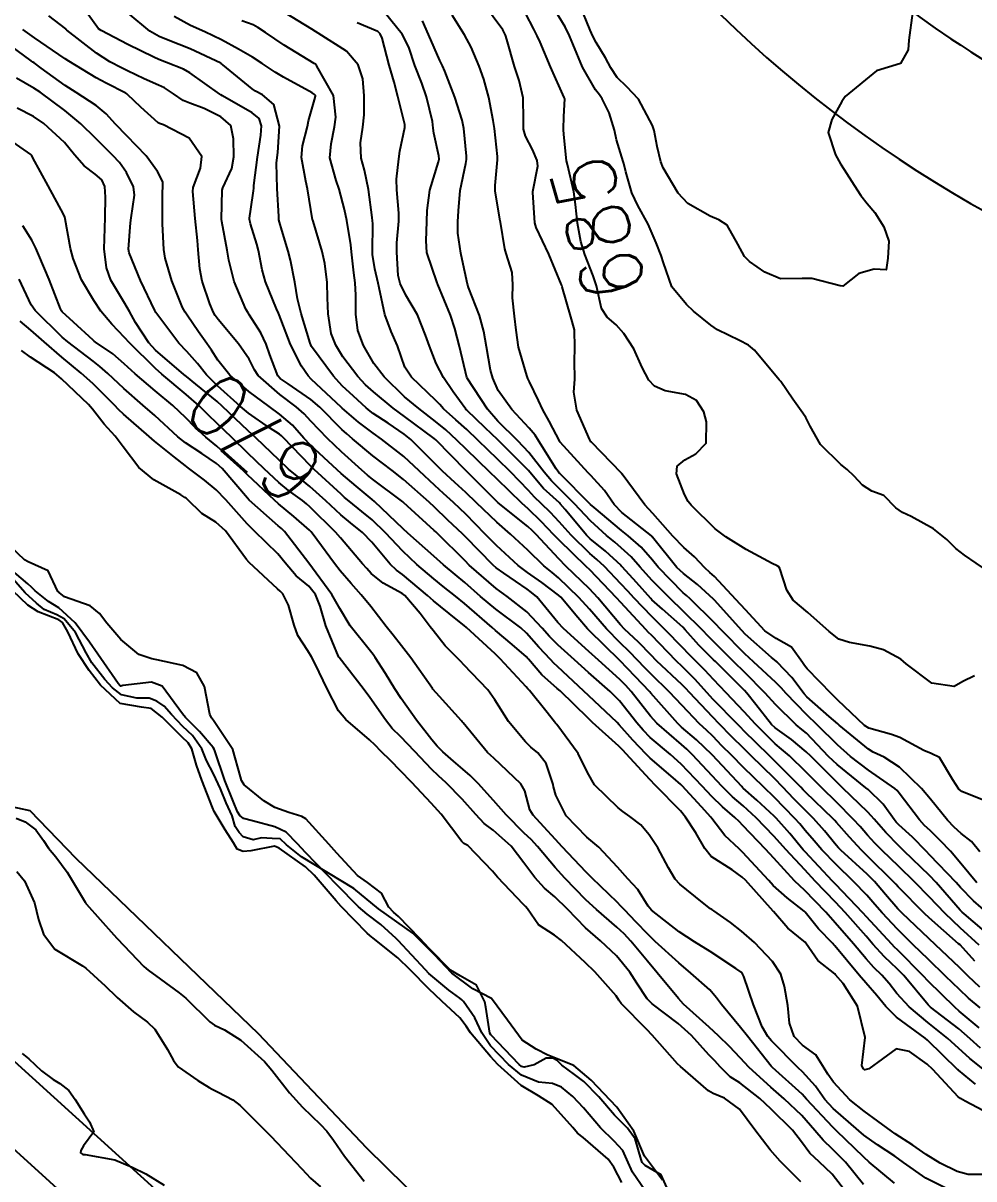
# Model space of a CAD drawing. Header units: metres. Extents: x 292545 to 299085, y 7450245 to 7463078.
# Drawn here: x 296076.2 to 296137.2, y 7458191.1 to 7458265.2 of the extents above; entities that cross this region are included whole.
import ezdxf
from ezdxf.enums import TextEntityAlignment as Align

# ---------------------------------------------------------------- set-up
doc = ezdxf.new("R2010")
doc.units = ezdxf.units.M
for name, color, linetype in [('Cotas', 45, 'Continuous'), ('Curvas de Nivel 1m', 11, 'Continuous'), ('Curvas de Nivel 5m', 15, 'Continuous'), ('Hidrografia', 140, 'Continuous'), ('Linha Férrea', 20, 'Continuous'), ('Vias Primárias', 230, 'Continuous')]:
    doc.layers.add(name, color=color, linetype=linetype)
doc.styles.add('Style-STANDARD', font='STANDARD.shx')

msp = doc.modelspace()

# ---------------------------------------------------------------- linework, layer by layer
at = {"layer": 'Curvas de Nivel 1m', "flags": 128}
for points, elevation in [([(296138.126, 7458208.073), (296137.148, 7458208.924), (296136.32, 7458209.792), (296136.041, 7458210.103), (296134.349, 7458211.87), (296134.115, 7458212.122), (296133.246, 7458213.015), (296132.37, 7458213.815), (296132.203, 7458213.975), (296132.074, 7458214.144), (296131.356, 7458215.129), (296130.392, 7458216.064), (296130.258, 7458216.171), (296128.415, 7458217.676), (296127.862, 7458218.196), (296126.438, 7458219.678), (296126.152, 7458219.926), (296125.786, 7458220.22), (296124.462, 7458221.529), (296123.794, 7458222.247), (296122.486, 7458223.575), (296121.779, 7458224.267), (296120.505, 7458225.538), (296120.139, 7458225.916), (296119.777, 7458226.291), (296118.531, 7458227.528), (296117.706, 7458228.318), (296116.554, 7458229.485), (296116.15, 7458229.927), (296115.792, 7458230.342), (296115.208, 7458230.99), (296114.575, 7458231.579), (296114.157, 7458231.934), (296113.629, 7458232.364), (296112.597, 7458233.301), (296111.577, 7458234.39), (296110.622, 7458235.358), (296110.094, 7458235.875), (296109.64, 7458236.415), (296108.652, 7458237.68), (296107.957, 7458238.437), (296106.675, 7458239.686), (296106, 7458240.457), (296104.703, 7458242.446), (296104.677, 7458242.497), (296104.21, 7458244.478), (296103.901, 7458245.639), (296103.621, 7458246.487), (296102.818, 7458248.463), (296102.806, 7458248.5), (296102.798, 7458248.515), (296102.783, 7458248.556), (296102.122, 7458250.507), (296102.062, 7458251.256), (296102.117, 7458252.507), (296102.133, 7458253.208), (296102.317, 7458254.505), (296102.871, 7458256.327), (296102.899, 7458256.49), (296102.875, 7458256.719), (296102.559, 7458258.165), (296102.524, 7458258.496), (296102.474, 7458258.921), (296102.092, 7458260.502), (296101.797, 7458261.372), (296101.354, 7458262.514), (296100.96, 7458263.689), (296100.537, 7458264.524), (296098.992, 7458266.408)], 681), ([(296137.726, 7458215.42), (296136.391, 7458215.949), (296136.209, 7458216.102), (296135.818, 7458216.69), (296134.963, 7458218.115), (296134.426, 7458218.386), (296133.97, 7458218.582), (296132.436, 7458219.405), (296131.899, 7458219.61), (296130.441, 7458219.999), (296130.155, 7458220.173), (296128.459, 7458221.804), (296128.06, 7458222.194), (296126.489, 7458223.815), (296126.308, 7458224.029), (296126.19, 7458224.215), (296125.487, 7458225.209), (296124.508, 7458225.747), (296123.774, 7458226.247), (296122.533, 7458227.597), (296121.924, 7458228.266), (296120.557, 7458229.723), (296120.26, 7458229.984), (296119.933, 7458230.289), (296119.266, 7458230.996), (296118.576, 7458231.601), (296117.89, 7458232.317), (296116.605, 7458233.779), (296116.096, 7458234.335), (296114.632, 7458236.29), (296114.61, 7458236.328), (296114.591, 7458236.351), (296112.662, 7458238.338), (296112.627, 7458238.38), (296112.556, 7458238.489), (296111.722, 7458240.39), (296111.533, 7458241.553), (296111.593, 7458242.391), (296111.575, 7458243.536), (296111.609, 7458244.391), (296111.585, 7458245.551), (296111.342, 7458246.394), (296110.781, 7458248.302), (296110.758, 7458248.4), (296110.744, 7458248.44), (296109.923, 7458250.409), (296109.125, 7458252.112), (296109.027, 7458252.418), (296108.905, 7458254.367), (296108.907, 7458254.419), (296109.229, 7458256.057), (296109.188, 7458256.417), (296108.88, 7458257.117), (296108.433, 7458257.971), (296108.318, 7458258.429), (296108.305, 7458259.026), (296108.286, 7458260.43), (296108.038, 7458261.537), (296107.733, 7458262.438), (296107.239, 7458264.175), (296107.15, 7458264.447), (296107.095, 7458264.569), (296106.976, 7458264.801), (296105.75, 7458266.462)], 684), ([(296138.069, 7458230.075), (296136.573, 7458231.1), (296136.015, 7458231.536), (296135.43, 7458232.107), (296134.593, 7458232.795), (296133.148, 7458233.591), (296132.608, 7458233.834), (296132.181, 7458234.146), (296131.4, 7458234.938), (296130.623, 7458235.208), (296130.041, 7458235.583), (296129.504, 7458236.177), (296129.05, 7458236.597), (296128.644, 7458236.913), (296127.341, 7458238.203), (296126.675, 7458239.37), (296126.405, 7458239.939), (296126.22, 7458240.217), (296125.581, 7458241.116), (296124.792, 7458242.239), (296124.705, 7458242.352), (296123.104, 7458244.256), (296122.736, 7458244.561), (296122.147, 7458244.858), (296120.746, 7458245.549), (296120.314, 7458245.852), (296119.752, 7458246.295), (296119.215, 7458246.76), (296118.762, 7458247.181), (296117.822, 7458248.32), (296117.279, 7458249.842), (296117.137, 7458250.327), (296116.811, 7458251.137), (296116.294, 7458252.335), (296115.647, 7458253.535), (296115.25, 7458254.346), (296114.866, 7458255.675), (296114.745, 7458256.226), (296114.704, 7458256.353), (296114.26, 7458257.733), (296114.141, 7458258.361), (296113.808, 7458259.468), (296113.352, 7458260.374), (296113.171, 7458260.622), (296112.929, 7458260.946), (296112.096, 7458262.388), (296111.469, 7458263.891), (296111.267, 7458264.397), (296110.979, 7458264.975), (296110.099, 7458266.409)], 686), ([(296133.236, 7458265.89), (296133.013, 7458264.139), (296132.957, 7458263.518), (296132.461, 7458262.632), (296130.943, 7458262.16), (296128.926, 7458260.508), (296128.789, 7458260.327), (296128.72, 7458260.192), (296128.069, 7458259.035), (296127.845, 7458258.2), (296128.299, 7458256.776), (296128.632, 7458256.192), (296128.869, 7458255.831), (296129.502, 7458254.823), (296129.925, 7458254.174), (296130.333, 7458253.662), (296130.832, 7458253.08), (296131.41, 7458252.154), (296131.729, 7458251.236), (296131.658, 7458250.151), (296131.546, 7458249.398), (296130.792, 7458249.437), (296129.808, 7458249.155), (296128.775, 7458248.36), (296128.603, 7458248.365), (296126.783, 7458248.854), (296126.162, 7458248.837), (296124.782, 7458248.832), (296123.781, 7458249.252), (296122.798, 7458249.934), (296122.473, 7458250.263), (296122.04, 7458251.038), (296121.357, 7458252.275), (296120.828, 7458252.599), (296120.279, 7458252.841), (296118.843, 7458253.656), (296118.212, 7458254.316), (296117.259, 7458255.936), (296117.101, 7458256.328), (296116.883, 7458257.306), (296116.678, 7458258.332), (296116.582, 7458258.648), (296115.685, 7458260.342), (296114.931, 7458261.133), (296114.316, 7458261.738), (296113.898, 7458262.366), (296113.574, 7458262.996), (296112.967, 7458263.972), (296112.748, 7458264.382), (296112.58, 7458264.781), (296111.926, 7458266.391)], 687), ([(296137.604, 7458199.486), (296136.939, 7458200.089), (296136.212, 7458200.717), (296134.395, 7458202.118), (296134.234, 7458202.272), (296132.676, 7458204.136), (296132.257, 7458204.564), (296131.448, 7458205.336), (296130.707, 7458206.163), (296130.28, 7458206.658), (296128.921, 7458208.184), (296128.309, 7458208.839), (296127.008, 7458210.203), (296126.334, 7458210.917), (296125.13, 7458212.228), (296124.764, 7458212.641), (296124.361, 7458213.09), (296123.229, 7458214.251), (296122.381, 7458215.019), (296121.714, 7458215.597), (296121.027, 7458216.28), (296120.403, 7458216.957), (296119.136, 7458218.303), (296118.779, 7458218.657), (296118.429, 7458218.958), (296116.861, 7458220.326), (296116.449, 7458220.765), (296115.22, 7458222.349), (296114.871, 7458222.748), (296114.481, 7458223.132), (296113.115, 7458224.374), (296112.498, 7458224.928), (296110.883, 7458226.396), (296110.519, 7458226.782), (296109.161, 7458228.421), (296108.832, 7458228.712), (296108.548, 7458228.915), (296107.055, 7458229.948), (296106.561, 7458230.291), (296106.374, 7458230.452), (296104.59, 7458232.281), (296104.393, 7458232.473), (296103.467, 7458233.352), (296102.61, 7458234.174), (296102.266, 7458234.503), (296100.627, 7458235.959), (296099.898, 7458236.527), (296098.647, 7458237.478), (296097.359, 7458238.56), (296096.979, 7458238.878), (296096.669, 7458239.158), (296095.266, 7458240.584), (296094.688, 7458241.082), (296093.225, 7458242.085), (296092.71, 7458242.439), (296092.565, 7458242.612), (296092.054, 7458243.948), (296091.813, 7458244.624), (296091.476, 7458245.365), (296090.752, 7458246.502), (296090.654, 7458246.641), (296090.524, 7458246.875), (296089.768, 7458248.65), (296089.435, 7458250.016), (296089.326, 7458250.655), (296088.97, 7458252.51), (296088.957, 7458252.659), (296088.999, 7458254.51), (296089.043, 7458254.658), (296089.618, 7458255.9), (296089.741, 7458256.651), (296089.735, 7458257.807), (296089.543, 7458258.654), (296088.908, 7458259.209), (296087.837, 7458259.747), (296086.917, 7458260.099), (296086.504, 7458260.271), (296085.873, 7458260.696), (296085.296, 7458261.074), (296084.928, 7458261.244), (296084, 7458261.652), (296082.937, 7458262.158), (296082.556, 7458262.352), (296081.801, 7458262.747), (296080.951, 7458263.293), (296079.049, 7458264.779), (296079.009, 7458264.815), (296078.974, 7458264.85), (296077.887, 7458265.696)], 674), ([(296137.573, 7458202.08), (296136.834, 7458202.686), (296136.244, 7458203.238), (296135.356, 7458204.109), (296134.263, 7458205.168), (296133.269, 7458206.13), (296132.287, 7458207.111), (296131.293, 7458208.155), (296130.833, 7458208.687), (296130.314, 7458209.296), (296129.462, 7458210.179), (296128.339, 7458211.253), (296127.438, 7458212.199), (296126.934, 7458212.78), (296126.365, 7458213.453), (296126.017, 7458213.862), (296125.689, 7458214.22), (296125.043, 7458214.893), (296124.386, 7458215.565), (296123.686, 7458216.247), (296122.411, 7458217.494), (296121.637, 7458218.272), (296121.027, 7458218.879), (296120.435, 7458219.486), (296120.029, 7458219.876), (296119.593, 7458220.293), (296118.46, 7458221.477), (296117.662, 7458222.318), (296116.484, 7458223.472), (296116.054, 7458223.902), (296115.645, 7458224.343), (296115.079, 7458224.931), (296114.504, 7458225.48), (296113.628, 7458226.369), (296112.532, 7458227.645), (296111.861, 7458228.387), (296110.555, 7458229.649), (296110.138, 7458229.986), (296109.605, 7458230.414), (296108.578, 7458231.423), (296107.484, 7458232.441), (296106.6, 7458233.208), (296105.292, 7458234.463), (296104.619, 7458235.125), (296103.916, 7458235.771), (296103.109, 7458236.493), (296102.64, 7458236.95), (296101.095, 7458238.516), (296100.666, 7458238.869), (296099.64, 7458239.564), (296098.679, 7458240.189), (296098.478, 7458240.34), (296098.235, 7458240.547), (296097.423, 7458241.291), (296096.697, 7458241.962), (296096.128, 7458242.576), (296094.731, 7458244.486), (296094.671, 7458244.591), (296094.631, 7458244.694), (296094.056, 7458246.597), (296093.83, 7458247.536), (296093.656, 7458248.601), (296093.384, 7458250.017), (296093.231, 7458250.606), (296092.816, 7458251.954), (296092.662, 7458252.453), (296092.635, 7458252.613), (296092.622, 7458252.817), (296092.522, 7458254.615), (296092.488, 7458256.234), (296092.521, 7458256.615), (296092.563, 7458256.929), (296092.667, 7458258.614), (296092.301, 7458260.004), (296091.584, 7458260.63), (296091.141, 7458260.852), (296090.927, 7458261.002), (296089.051, 7458262.549), (296088.943, 7458262.638), (296088.908, 7458262.66), (296086.956, 7458263.568), (296085.543, 7458264.123), (296084.968, 7458264.356), (296084.367, 7458264.716), (296082.984, 7458265.871)], 676), ([(296137.555, 7458203.389), (296136.809, 7458204.092), (296136.534, 7458204.375), (296136.258, 7458204.651), (296134.718, 7458206.116), (296134.279, 7458206.522), (296132.581, 7458208.137), (296132.306, 7458208.421), (296131.508, 7458209.346), (296130.811, 7458210.163), (296130.33, 7458210.653), (296128.644, 7458212.187), (296128.498, 7458212.332), (296128.356, 7458212.502), (296127.591, 7458213.423), (296126.898, 7458214.205), (296126.378, 7458214.732), (296125.645, 7458215.48), (296124.928, 7458216.232), (296124.401, 7458216.77), (296122.887, 7458218.255), (296122.427, 7458218.707), (296121.635, 7458219.473), (296120.854, 7458220.276), (296120.449, 7458220.701), (296118.952, 7458222.303), (296118.718, 7458222.549), (296118.478, 7458222.793), (296116.837, 7458224.327), (296116.496, 7458224.68), (296115.684, 7458225.522), (296114.786, 7458226.356), (296114.517, 7458226.632), (296113.068, 7458228.375), (296112.548, 7458228.932), (296111.031, 7458230.395), (296110.57, 7458230.86), (296109.116, 7458232.422), (296108.861, 7458232.692), (296108.598, 7458232.933), (296106.695, 7458234.449), (296106.614, 7458234.521), (296104.675, 7458236.47), (296104.634, 7458236.511), (296102.687, 7458238.5), (296102.585, 7458238.579), (296100.678, 7458239.985), (296099.956, 7458240.527), (296098.693, 7458241.577), (296098.185, 7458242.035), (296097.685, 7458242.555), (296096.722, 7458243.83), (296096.276, 7458244.575), (296095.992, 7458245.326), (296095.784, 7458246.58), (296095.743, 7458247.606), (296095.727, 7458248.581), (296095.578, 7458249.799), (296095.399, 7458250.584), (296094.822, 7458252.527), (296094.802, 7458252.59), (296094.798, 7458252.616), (296094.463, 7458254.594), (296094.364, 7458255.089), (296094.088, 7458256.598), (296094.137, 7458257.345), (296094.459, 7458258.594), (296094.539, 7458258.953), (296094.919, 7458260.307), (296094.974, 7458260.537), (296094.969, 7458260.59), (296094.924, 7458260.65), (296094.761, 7458260.756), (296092.934, 7458261.748), (296092.388, 7458262.068), (296091.568, 7458262.631), (296090.949, 7458263.039), (296090.055, 7458263.55), (296088.965, 7458264.141), (296087.881, 7458264.671), (296086.977, 7458265.077), (296085.927, 7458265.641)], 677), ([(296137.234, 7458205.057), (296136.284, 7458206.1), (296136.194, 7458206.181), (296134.299, 7458207.849), (296134.012, 7458208.123), (296132.32, 7458209.828), (296132.17, 7458209.991), (296132.032, 7458210.144), (296130.347, 7458211.789), (296129.965, 7458212.174), (296129.192, 7458213.012), (296128.371, 7458213.95), (296128.259, 7458214.079), (296128.155, 7458214.192), (296126.39, 7458215.906), (296126.238, 7458216.059), (296126.086, 7458216.215), (296124.418, 7458217.881), (296124.05, 7458218.244), (296122.439, 7458219.844), (296122.229, 7458220.051), (296122.018, 7458220.264), (296120.466, 7458221.837), (296120.053, 7458222.286), (296119.307, 7458223.124), (296118.489, 7458223.93), (296118.098, 7458224.314), (296116.509, 7458225.964), (296116.329, 7458226.15), (296116.143, 7458226.336), (296114.538, 7458228.062), (296114.266, 7458228.363), (296112.561, 7458230.153), (296112.329, 7458230.382), (296110.588, 7458232.061), (296110.253, 7458232.405), (296109.447, 7458233.263), (296108.609, 7458234.065), (296108.21, 7458234.434), (296106.628, 7458235.969), (296106.138, 7458236.455), (296104.654, 7458237.887), (296104.042, 7458238.479), (296103.322, 7458239.143), (296102.675, 7458239.674), (296101.6, 7458240.511), (296100.69, 7458241.264), (296099.378, 7458242.533), (296098.716, 7458243.393), (296098.055, 7458244.55), (296097.7, 7458245.513), (296097.564, 7458246.558), (296097.557, 7458247.772), (296097.521, 7458248.559), (296097.443, 7458249.214), (296097.297, 7458250.563), (296097.25, 7458251.006), (296096.977, 7458252.568), (296096.833, 7458253.264), (296096.506, 7458254.573), (296096.304, 7458255.13), (296095.908, 7458256.58), (296095.973, 7458257.488), (296096.197, 7458258.577), (296096.29, 7458259.188), (296096.13, 7458260.578), (296095.063, 7458262.467), (296094.971, 7458262.59), (296094.943, 7458262.611), (296094.897, 7458262.637), (296092.961, 7458263.803), (296091.769, 7458264.628), (296091.293, 7458264.952), (296090.978, 7458265.108), (296090.249, 7458265.378)], 678), ([(296137.509, 7458206.081), (296136.289, 7458207.198), (296135.334, 7458208.11), (296134.314, 7458209.182), (296133.394, 7458210.129), (296132.338, 7458211.147), (296131.299, 7458212.156), (296130.831, 7458212.637), (296130.363, 7458213.152), (296129.887, 7458213.694), (296129.435, 7458214.179), (296128.383, 7458215.244), (296127.409, 7458216.2), (296126.408, 7458217.199), (296125.351, 7458218.226), (296124.85, 7458218.656), (296124.431, 7458219.005), (296123.182, 7458220.253), (296122.455, 7458221.048), (296121.29, 7458222.272), (296120.481, 7458223.12), (296119.923, 7458223.724), (296119.348, 7458224.297), (296118.918, 7458224.725), (296118.502, 7458225.174), (296117.388, 7458226.321), (296116.526, 7458227.171), (296115.394, 7458228.347), (296114.99, 7458228.796), (296114.552, 7458229.264), (296113.491, 7458230.371), (296113.014, 7458230.82), (296112.571, 7458231.211), (296111.36, 7458232.392), (296110.601, 7458233.235), (296110.044, 7458233.845), (296109.445, 7458234.418), (296109.018, 7458234.825), (296108.621, 7458235.252), (296107.478, 7458236.442), (296106.645, 7458237.263), (296105.4, 7458238.463), (296104.67, 7458239.154), (296103.977, 7458239.781), (296103.187, 7458240.492), (296102.945, 7458240.756), (296102.688, 7458241.029), (296101.127, 7458242.516), (296100.713, 7458243.167), (296100.229, 7458244.525), (296099.823, 7458245.448), (296099.424, 7458246.533), (296099.06, 7458248.256), (296098.994, 7458248.538), (296098.792, 7458249.464), (296098.637, 7458250.378), (296098.626, 7458250.543), (296098.655, 7458252.377), (296098.64, 7458252.543), (296098.608, 7458252.761), (296098.382, 7458254.547), (296098.113, 7458255.799), (296097.916, 7458256.554), (296097.872, 7458257.545), (296098.017, 7458258.553), (296098.106, 7458259.351), (296098.107, 7458260.552), (296098.021, 7458261.641), (296097.717, 7458262.558), (296096.956, 7458263.422), (296095.149, 7458264.588), (296094.974, 7458264.689), (296094.738, 7458264.83), (296092.986, 7458265.903)], 679), ([(296137.359, 7458210.084), (296136.341, 7458211.334), (296135.676, 7458212.107), (296135.035, 7458212.789), (296134.366, 7458213.444), (296134.019, 7458213.773), (296133.691, 7458214.127), (296132.39, 7458215.831), (296132.254, 7458216.005), (296132.102, 7458216.144), (296130.41, 7458217.321), (296129.273, 7458218.182), (296128.43, 7458218.932), (296127.154, 7458220.203), (296126.453, 7458220.885), (296125.139, 7458222.23), (296124.823, 7458222.582), (296124.48, 7458222.94), (296123.055, 7458224.254), (296122.498, 7458224.78), (296121.01, 7458226.275), (296120.52, 7458226.78), (296118.982, 7458228.303), (296118.751, 7458228.513), (296118.547, 7458228.695), (296116.95, 7458230.326), (296116.567, 7458230.784), (296115.846, 7458231.611), (296115.019, 7458232.346), (296114.588, 7458232.692), (296112.836, 7458234.15), (296112.612, 7458234.34), (296112.574, 7458234.38), (296110.632, 7458236.328), (296110.598, 7458236.366), (296110.566, 7458236.401), (296110.407, 7458236.633), (296109.29, 7458238.421), (296109.047, 7458238.805), (296108.671, 7458239.25), (296107.56, 7458240.441), (296106.695, 7458241.67), (296106.335, 7458242.454), (296106.2, 7458242.966), (296105.946, 7458244.458), (296105.759, 7458245.443), (296105.491, 7458246.463), (296104.78, 7458248.272), (296104.717, 7458248.471), (296104.384, 7458250.061), (296104.29, 7458250.478), (296104.095, 7458251.76), (296104.097, 7458252.481), (296104.138, 7458253.176), (296104.261, 7458254.479), (296104.609, 7458256.213), (296104.649, 7458256.472), (296104.651, 7458256.697), (296104.477, 7458258.474), (296104.374, 7458259.002), (296103.914, 7458260.48), (296103.276, 7458262.15), (296103.121, 7458262.488), (296102.948, 7458262.825), (296102.224, 7458264.501), (296101.842, 7458265.368)], 682), ([(296137.562, 7458212.082), (296137.016, 7458212.747), (296136.364, 7458213.258), (296135.911, 7458213.647), (296135.479, 7458214.109), (296134.386, 7458215.447), (296133.823, 7458216.126), (296132.413, 7458217.495), (296131.421, 7458218.155), (296130.729, 7458218.469), (296130.428, 7458218.649), (296128.543, 7458220.189), (296128.444, 7458220.279), (296127.901, 7458220.746), (296126.47, 7458222.015), (296126.295, 7458222.213), (296125.513, 7458223.254), (296124.56, 7458224.239), (296124.522, 7458224.269), (296124.493, 7458224.294), (296124.205, 7458224.534), (296122.511, 7458226.043), (296122.292, 7458226.262), (296120.542, 7458228.219), (296120.483, 7458228.281), (296119.467, 7458229.211), (296118.559, 7458229.918), (296118.146, 7458230.314), (296116.582, 7458232.259), (296116.549, 7458232.297), (296116.511, 7458232.331), (296114.605, 7458233.844), (296114.113, 7458234.357), (296113.495, 7458235.24), (296112.631, 7458236.201), (296112.448, 7458236.382), (296110.662, 7458238.347), (296110.629, 7458238.401), (296109.95, 7458239.686), (296109.545, 7458240.417), (296109.279, 7458241.011), (296108.701, 7458242.209), (296108.591, 7458242.431), (296108.516, 7458242.622), (296107.993, 7458244.431), (296107.835, 7458245.524), (296107.732, 7458246.435), (296107.608, 7458247.6), (296107.618, 7458248.437), (296107.577, 7458249.225), (296107.201, 7458250.444), (296107.11, 7458250.749), (296106.839, 7458252.45), (296106.824, 7458252.546), (296106.491, 7458254.454), (296106.492, 7458254.818), (296106.654, 7458256.452), (296106.654, 7458256.673), (296106.457, 7458258.454), (296106.37, 7458258.986), (296106.087, 7458260.458), (296105.767, 7458261.63), (296105.472, 7458262.465), (296104.961, 7458263.684), (296104.538, 7458264.474), (296103.742, 7458265.726)], 683), ([(296137.86, 7458198.075), (296136.912, 7458198.811), (296136.197, 7458199.479), (296135.511, 7458200.107), (296134.218, 7458201.131), (296133.02, 7458202.132), (296132.241, 7458202.989), (296131.739, 7458203.639), (296131.266, 7458204.155), (296130.756, 7458204.661), (296130.263, 7458205.215), (296129.467, 7458206.178), (296128.293, 7458207.517), (296127.977, 7458207.872), (296127.681, 7458208.196), (296126.317, 7458209.621), (296126.009, 7458209.904), (296125.677, 7458210.22), (296124.344, 7458211.661), (296123.809, 7458212.245), (296122.368, 7458213.753), (296122.122, 7458214.015), (296121.85, 7458214.268), (296121.056, 7458214.956), (296120.386, 7458215.615), (296119.761, 7458216.296), (296118.414, 7458217.695), (296117.729, 7458218.317), (296116.434, 7458219.417), (296115.973, 7458219.871), (296115.577, 7458220.343), (296114.464, 7458221.751), (296113.867, 7458222.366), (296112.485, 7458223.577), (296111.572, 7458224.389), (296110.502, 7458225.35), (296109.974, 7458225.875), (296109.516, 7458226.415), (296108.529, 7458227.47), (296107.264, 7458228.443), (296106.548, 7458228.969), (296104.835, 7458230.467), (296104.567, 7458230.73), (296102.798, 7458232.497), (296102.693, 7458232.598), (296102.595, 7458232.691), (296100.88, 7458234.248), (296100.613, 7458234.485), (296100.575, 7458234.52), (296098.627, 7458235.98), (296098.314, 7458236.229), (296097.951, 7458236.55), (296096.65, 7458237.733), (296095.75, 7458238.579), (296094.674, 7458239.703), (296094.246, 7458240.164), (296093.744, 7458240.604), (296092.695, 7458241.4), (296091.306, 7458242.631), (296091.061, 7458242.979), (296090.723, 7458243.666), (296090.035, 7458244.647), (296088.748, 7458246.209), (296088.558, 7458246.47), (296088.448, 7458246.665), (296088.206, 7458247.223), (296087.715, 7458248.676), (296087.571, 7458249.458), (296087.468, 7458250.68), (296087.41, 7458251.282), (296087.277, 7458252.683), (296087.111, 7458254.415), (296087.136, 7458254.677), (296087.62, 7458255.917), (296087.696, 7458256.672), (296086.89, 7458257.849), (296085.228, 7458258.705), (296084.975, 7458258.781), (296084.904, 7458258.823), (296083.793, 7458259.843), (296082.922, 7458260.646), (296082.881, 7458260.689), (296082.818, 7458260.732), (296081.559, 7458261.381), (296080.933, 7458261.723), (296079.166, 7458262.778), (296078.945, 7458262.923), (296078.532, 7458263.201), (296076.965, 7458264.269), (296076.232, 7458264.811)], 673), ([(296137.271, 7458197.18), (296136.183, 7458198.068), (296136.152, 7458198.1), (296134.202, 7458200), (296134.052, 7458200.122), (296132.223, 7458201.482), (296131.537, 7458202.15), (296130.947, 7458202.867), (296130.248, 7458203.681), (296129.824, 7458204.174), (296128.271, 7458206.04), (296128.2, 7458206.119), (296128.128, 7458206.192), (296127.213, 7458207.127), (296126.361, 7458208.209), (296126.304, 7458208.269), (296125.199, 7458209.114), (296124.32, 7458209.922), (296124.024, 7458210.243), (296122.35, 7458212.064), (296122.137, 7458212.263), (296121.209, 7458213.125), (296120.372, 7458214.216), (296120.318, 7458214.291), (296119.722, 7458214.954), (296118.48, 7458216.309), (296118.394, 7458216.395), (296117.898, 7458216.818), (296116.419, 7458218.083), (296116.162, 7458218.334), (296115.327, 7458219.241), (296114.442, 7458220.221), (296114.307, 7458220.361), (296112.469, 7458222.095), (296112.168, 7458222.383), (296110.488, 7458223.956), (296110.261, 7458224.174), (296110.035, 7458224.407), (296109.291, 7458225.209), (296108.51, 7458226.097), (296108.147, 7458226.434), (296106.531, 7458227.64), (296105.558, 7458228.46), (296104.552, 7458229.343), (296103.93, 7458229.853), (296103.183, 7458230.491), (296102.571, 7458231.042), (296100.892, 7458232.517), (296100.596, 7458232.787), (296098.771, 7458234.538), (296098.614, 7458234.677), (296097.587, 7458235.52), (296096.631, 7458236.346), (296096.378, 7458236.573), (296094.656, 7458238.159), (296094.236, 7458238.596), (296093.496, 7458239.433), (296092.678, 7458240.149), (296092.016, 7458240.627), (296090.697, 7458241.603), (296089.499, 7458242.652), (296088.722, 7458243.611), (296088.313, 7458244.25), (296088.026, 7458244.671), (296087.492, 7458245.43), (296086.751, 7458246.488), (296086.617, 7458246.691), (296086.466, 7458246.985), (296085.771, 7458248.7), (296085.35, 7458250.152), (296085.268, 7458250.705), (296085.183, 7458252.343), (296085.173, 7458252.707), (296085.17, 7458254.384), (296085.198, 7458254.705), (296085.198, 7458255.047), (296084.863, 7458255.708), (296084.119, 7458256.718), (296082.892, 7458257.989), (296082.152, 7458258.741), (296081.556, 7458259.397), (296080.915, 7458259.946), (296079.631, 7458260.773), (296078.927, 7458261.225), (296077.4, 7458262.334), (296076.942, 7458262.676), (296076.87, 7458262.729), (296076.755, 7458262.803), (296074.962, 7458264.12)], 672), ([(296138.151, 7458195.272), (296136.611, 7458196.093), (296136.317, 7458196.251), (296136.166, 7458196.363), (296134.547, 7458198.116), (296134.186, 7458198.457), (296133.053, 7458199.273), (296132.196, 7458199.434), (296130.439, 7458198.166), (296130.182, 7458198.101), (296130.07, 7458198.171), (296129.982, 7458198.375), (296130.203, 7458200.17), (296129.708, 7458202.175), (296128.793, 7458203.639), (296128.315, 7458204.189), (296128.253, 7458204.244), (296127.171, 7458205.116), (296126.398, 7458206.218), (296126.352, 7458206.287), (296126.284, 7458206.348), (296125.252, 7458207.185), (296124.341, 7458208.239), (296124.32, 7458208.257), (296124.303, 7458208.277), (296122.531, 7458210.258), (296122.326, 7458210.458), (296121.675, 7458210.927), (296120.345, 7458211.78), (296119.938, 7458212.294), (296119.36, 7458213.303), (296118.7, 7458214.307), (296118.377, 7458214.699), (296116.771, 7458216.326), (296116.399, 7458216.71), (296114.889, 7458218.353), (296114.667, 7458218.598), (296114.428, 7458218.841), (296112.732, 7458220.377), (296112.447, 7458220.645), (296110.651, 7458222.398), (296110.474, 7458222.552), (296109.485, 7458223.417), (296108.625, 7458224.428), (296108.566, 7458224.501), (296108.494, 7458224.573), (296107.577, 7458225.364), (296106.511, 7458226.274), (296106.311, 7458226.452), (296104.536, 7458228.009), (296103.954, 7458228.479), (296103.153, 7458229.095), (296102.554, 7458229.583), (296101.468, 7458230.511), (296100.575, 7458231.356), (296099.464, 7458232.531), (296098.601, 7458233.369), (296097.957, 7458233.9), (296097.134, 7458234.562), (296096.848, 7458234.799), (296096.617, 7458235.004), (296094.898, 7458236.587), (296094.637, 7458236.843), (296092.925, 7458238.616), (296092.796, 7458238.75), (296092.665, 7458238.86), (296092.025, 7458239.271), (296090.679, 7458240.214), (296090.165, 7458240.645), (296088.702, 7458241.955), (296087.988, 7458242.671), (296087.426, 7458243.386), (296086.728, 7458244.173), (296086.218, 7458244.695), (296084.752, 7458246.654), (296084.718, 7458246.71), (296084.68, 7458246.784), (296083.754, 7458248.72), (296083.042, 7458250.486), (296082.999, 7458250.728), (296083.127, 7458252.42), (296083.166, 7458252.727), (296083.39, 7458254.18), (296083.324, 7458254.725), (296082.862, 7458255.649), (296082.408, 7458256.277), (296081.982, 7458256.743), (296080.889, 7458257.84), (296079.936, 7458258.77), (296078.911, 7458259.62), (296077.325, 7458260.796), (296076.925, 7458261.057), (296075.813, 7458261.698)], 671), ([(296135.98, 7458190.206), (296134.098, 7458191.147), (296132.673, 7458192.142), (296132.353, 7458192.385), (296132.117, 7458192.547), (296130.996, 7458193.289), (296130.13, 7458193.907), (296129.803, 7458194.173), (296128.154, 7458195.606), (296127.627, 7458196.198), (296127.013, 7458197.05), (296126.18, 7458197.959), (296125.904, 7458198.223), (296124.2, 7458199.947), (296123.96, 7458200.242), (296123.607, 7458200.851), (296123.053, 7458202.252), (296122.435, 7458204.075), (296122.347, 7458204.259), (296122.254, 7458204.365), (296121.927, 7458204.596), (296120.274, 7458205.679), (296119.271, 7458206.3), (296118.289, 7458206.953), (296116.504, 7458208.328), (296116.306, 7458208.59), (296115.628, 7458209.652), (296114.996, 7458210.35), (296114.334, 7458211.084), (296113.142, 7458212.372), (296112.359, 7458213.018), (296111.047, 7458214.393), (296110.386, 7458215.717), (296110.24, 7458216.251), (296110.207, 7458216.403), (296109.755, 7458217.748), (296109.23, 7458218.418), (296108.79, 7458218.788), (296108.43, 7458219.121), (296107.338, 7458220.441), (296106.464, 7458221.833), (296106.021, 7458222.455), (296104.489, 7458224.063), (296104.298, 7458224.28), (296104.107, 7458224.476), (296103.295, 7458225.282), (296102.511, 7458226.263), (296102.338, 7458226.502), (296101.679, 7458227.355), (296100.698, 7458228.518), (296100.544, 7458228.636), (296099.313, 7458229.301), (296098.557, 7458229.926), (296098.26, 7458230.244), (296097.988, 7458230.549), (296096.588, 7458232.212), (296096.261, 7458232.573), (296094.609, 7458234.206), (296094.408, 7458234.39), (296094.139, 7458234.597), (296093.254, 7458235.245), (296092.624, 7458235.752), (296091.685, 7458236.629), (296090.648, 7458237.648), (296089.611, 7458238.651), (296088.672, 7458239.541), (296088.108, 7458240.1), (296087.517, 7458240.677), (296086.694, 7458241.401), (296085.133, 7458242.706), (296084.717, 7458243.079), (296083.049, 7458244.727), (296082.736, 7458245.059), (296081.92, 7458245.918), (296081.226, 7458246.753), (296080.763, 7458247.428), (296079.992, 7458248.768), (296079.44, 7458250.13), (296079.278, 7458250.775), (296078.931, 7458252.669), (296078.905, 7458252.779), (296078.826, 7458252.973), (296077.841, 7458254.79), (296076.871, 7458256.594), (296076.802, 7458256.731), (296076.729, 7458256.802), (296074.892, 7458258.087)], 669), ([(296132.093, 7458190.821), (296130.471, 7458192.166), (296130.116, 7458192.488), (296128.369, 7458194.188), (296128.136, 7458194.425), (296126.447, 7458196.216), (296126.316, 7458196.369), (296126.166, 7458196.532), (296124.268, 7458198.239), (296124.184, 7458198.328), (296122.662, 7458200.255), (296122.211, 7458200.818), (296121.002, 7458202.278), (296120.675, 7458202.721), (296120.242, 7458203.229), (296119.04, 7458204.302), (296118.263, 7458204.959), (296116.753, 7458206.325), (296116.288, 7458206.794), (296115.527, 7458207.573), (296114.779, 7458208.353), (296114.549, 7458208.6), (296114.308, 7458208.847), (296112.719, 7458210.376), (296112.329, 7458210.781), (296110.788, 7458212.396), (296110.358, 7458212.875), (296109.623, 7458213.669), (296108.922, 7458214.422), (296108.72, 7458214.768), (296108.396, 7458215.988), (296108.139, 7458216.433), (296106.419, 7458218.084), (296106.222, 7458218.254), (296106.008, 7458218.454), (296104.442, 7458220.349), (296104.389, 7458220.418), (296104.341, 7458220.472), (296102.93, 7458222.029), (296102.509, 7458222.499), (296102.491, 7458222.517), (296102.473, 7458222.545), (296101.096, 7458224.514), (296100.501, 7458225.279), (296099.952, 7458225.973), (296099.51, 7458226.535), (296098.532, 7458227.799), (296097.914, 7458228.556), (296097.267, 7458229.276), (296096.558, 7458230.103), (296096.203, 7458230.574), (296095.061, 7458232.11), (296094.693, 7458232.589), (296094.594, 7458232.694), (296093.587, 7458233.59), (296092.611, 7458234.394), (296092.346, 7458234.623), (296090.629, 7458236.263), (296090.245, 7458236.644), (296088.655, 7458238.102), (296087.956, 7458238.671), (296087.267, 7458239.279), (296086.675, 7458239.901), (296085.827, 7458240.699), (296084.697, 7458241.645), (296083.417, 7458242.723), (296082.719, 7458243.372), (296081.991, 7458244.007), (296080.889, 7458244.758), (296080.801, 7458244.826), (296080.734, 7458244.894), (296079.479, 7458246.039), (296078.752, 7458246.715), (296078.696, 7458246.781), (296078.636, 7458246.9), (296077.909, 7458248.789), (296077.256, 7458250.338), (296077.055, 7458250.797), (296076.808, 7458251.311), (296076.22, 7458252.212)], 668), ([(296130.092, 7458190.744), (296128.948, 7458192.182), (296128.121, 7458193.015), (296127.507, 7458193.58), (296126.989, 7458194.207), (296126.147, 7458195.17), (296125.025, 7458196.231), (296124.17, 7458196.986), (296122.775, 7458198.254), (296122.189, 7458198.867), (296121.519, 7458199.593), (296120.808, 7458200.281), (296120.211, 7458200.834), (296118.569, 7458202.307), (296118.236, 7458202.663), (296116.886, 7458204.324), (296116.264, 7458205.058), (296115.18, 7458206.347), (296114.756, 7458206.821), (296114.292, 7458207.25), (296112.986, 7458208.373), (296112.309, 7458209.007), (296110.961, 7458210.394), (296110.333, 7458211.075), (296109.199, 7458212.417), (296108.796, 7458212.863), (296108.361, 7458213.282), (296107.19, 7458214.442), (296106.387, 7458215.364), (296105.414, 7458216.465), (296104.899, 7458216.964), (296104.412, 7458217.382), (296103.826, 7458217.887), (296103.14, 7458218.489), (296102.784, 7458218.852), (296102.431, 7458219.259), (296101.442, 7458220.51), (296100.464, 7458221.907), (296100.073, 7458222.526), (296099.467, 7458223.519), (296098.801, 7458224.545), (296098.67, 7458224.723), (296098.497, 7458224.94), (296097.196, 7458226.563), (296096.53, 7458227.68), (296096.018, 7458228.575), (296094.563, 7458230.59), (296092.998, 7458232.614), (296092.797, 7458232.819), (296092.597, 7458232.992), (296090.726, 7458234.639), (296090.614, 7458234.756), (296088.99, 7458236.656), (296088.638, 7458236.983), (296087.696, 7458237.625), (296086.657, 7458238.299), (296086.152, 7458238.695), (296084.676, 7458240.056), (296083.924, 7458240.718), (296082.699, 7458241.78), (296081.667, 7458242.746), (296081.163, 7458243.199), (296080.721, 7458243.541), (296079.099, 7458244.776), (296078.736, 7458245.092), (296077.015, 7458246.797), (296076.758, 7458247.155), (296075.999, 7458248.812)], 667), ([(296129.028, 7458190.181), (296128.101, 7458191.396), (296127.251, 7458192.203), (296126.652, 7458192.746), (296126.125, 7458193.469), (296125.545, 7458194.226), (296124.153, 7458195.59), (296123.464, 7458196.247), (296122.173, 7458197.254), (296121.56, 7458197.653), (296120.907, 7458198.279), (296120.567, 7458198.665), (296120.191, 7458199.059), (296119.069, 7458200.301), (296118.214, 7458201.073), (296116.549, 7458202.327), (296116.236, 7458202.64), (296115.568, 7458203.662), (296115.12, 7458204.347), (296114.269, 7458205.411), (296113.242, 7458206.37), (296112.291, 7458207.211), (296111.136, 7458208.392), (296110.311, 7458209.181), (296109.652, 7458209.746), (296109.031, 7458210.419), (296108.337, 7458211.371), (296107.514, 7458212.438), (296106.363, 7458213.465), (296105.791, 7458213.882), (296105.253, 7458214.467), (296104.388, 7458215.456), (296103.348, 7458216.491), (296102.864, 7458216.949), (296102.412, 7458217.377), (296101.355, 7458218.511), (296100.432, 7458219.474), (296099.896, 7458219.987), (296099.456, 7458220.535), (296098.464, 7458221.963), (296098.024, 7458222.554), (296096.493, 7458224.545), (296096.478, 7458224.57), (296096.461, 7458224.603), (296095.641, 7458226.579), (296095.281, 7458227.833), (296094.99, 7458228.586), (296094.548, 7458229.109), (296093.734, 7458229.782), (296093.026, 7458230.613), (296092.571, 7458231.176), (296091.065, 7458232.635), (296090.598, 7458233.106), (296089.229, 7458234.654), (296088.619, 7458235.287), (296087.864, 7458235.91), (296086.85, 7458236.687), (296086.635, 7458236.858), (296085.945, 7458237.395), (296084.658, 7458238.415), (296084.319, 7458238.713), (296082.677, 7458240.138), (296082.372, 7458240.426), (296082.072, 7458240.739), (296080.703, 7458242.104), (296079.967, 7458242.767), (296078.723, 7458243.81), (296077.591, 7458244.791), (296076.74, 7458245.524), (296076.044, 7458246.109)], 666), ([(296117.593, 7458190.317), (296117.132, 7458191.353), (296116.109, 7458191.961), (296115.92, 7458192.142), (296115.847, 7458192.334), (296115.46, 7458193.674), (296114.966, 7458194.348), (296114.145, 7458195.177), (296113.142, 7458196.37), (296112.173, 7458197.347), (296111.585, 7458197.797), (296110.77, 7458198.401), (296110.465, 7458198.685), (296110.187, 7458198.848), (296109.755, 7458198.847), (296108.994, 7458198.422), (296108.351, 7458198.258), (296108.182, 7458198.316), (296108.041, 7458198.431), (296106.211, 7458200.33), (296106.148, 7458200.451), (296105.89, 7458202.116), (296105.822, 7458202.456), (296105.3, 7458203.521), (296104.249, 7458204.118), (296103.635, 7458204.486), (296102.273, 7458205.866), (296101.669, 7458206.506), (296100.297, 7458207.921), (296099.972, 7458208.197), (296099.671, 7458208.529), (296099.205, 7458209.43), (296098.318, 7458210.101), (296097.667, 7458210.557), (296096.344, 7458211.994), (296095.83, 7458212.575), (296094.369, 7458214.193), (296094.114, 7458214.338), (296093.28, 7458214.606), (296092.377, 7458214.921), (296091.658, 7458215.354), (296090.399, 7458216.366), (296090.228, 7458216.642), (296090.163, 7458216.885), (296089.691, 7458218.647), (296088.441, 7458220.507), (296088.368, 7458220.587), (296088.308, 7458220.662), (296088.205, 7458220.905), (296087.874, 7458222.669), (296087.368, 7458223.563), (296086.486, 7458224.031), (296084.81, 7458224.386), (296084.49, 7458224.461), (296084.288, 7458224.511), (296083.661, 7458224.722), (296082.507, 7458225.697), (296081.604, 7458226.744), (296081.132, 7458227.354), (296080.534, 7458227.859), (296078.887, 7458228.429), (296078.542, 7458228.704), (296078.499, 7458228.737), (296078.46, 7458228.781), (296077.857, 7458230.091), (296076.562, 7458230.679), (296076.337, 7458230.812), (296074.587, 7458232.45)], 664), ([(296116.093, 7458190.384), (296115.296, 7458191.533), (296114.937, 7458192.348), (296114.683, 7458192.916), (296114.125, 7458193.519), (296113.244, 7458194.369), (296112.152, 7458195.664), (296111.469, 7458196.39), (296110.745, 7458196.978), (296110.171, 7458197.208), (296109.28, 7458197.311), (296108.176, 7458197.746), (296107.346, 7458198.438), (296106.201, 7458199.64), (296105.63, 7458200.459), (296105.181, 7458201.424), (296104.459, 7458202.477), (296104.348, 7458202.592), (296104.235, 7458202.682), (296103.517, 7458203.211), (296102.251, 7458204.277), (296102.021, 7458204.502), (296100.281, 7458206.379), (296100.147, 7458206.522), (296099.166, 7458207.411), (296098.298, 7458208.079), (296097.739, 7458208.556), (296096.317, 7458209.974), (296095.753, 7458210.576), (296094.345, 7458212.042), (296093.823, 7458212.598), (296093.091, 7458213.34), (296092.364, 7458213.686), (296090.933, 7458214.069), (296090.369, 7458214.216), (296090.124, 7458214.397), (296089.99, 7458214.644), (296089.712, 7458215.318), (296089.176, 7458216.652), (296088.535, 7458218.545), (296088.495, 7458218.659), (296088.424, 7458218.77), (296087.546, 7458219.785), (296086.641, 7458220.687), (296086.446, 7458220.918), (296085.144, 7458222.703), (296084.475, 7458222.961), (296082.638, 7458222.738), (296082.511, 7458222.7), (296082.472, 7458222.706), (296082.436, 7458222.74), (296082.342, 7458222.874), (296081.039, 7458224.755), (296080.504, 7458225.519), (296079.576, 7458226.769), (296078.532, 7458227.728), (296077.878, 7458228.132), (296077.021, 7458228.803), (296076.787, 7458229.048), (296076.547, 7458229.254), (296074.687, 7458230.829)], 663), ([(296114.621, 7458190.875), (296114.108, 7458191.854), (296113.742, 7458192.364), (296112.127, 7458193.746), (296111.773, 7458194.029), (296111.466, 7458194.39), (296110.155, 7458195.86), (296109.278, 7458196.419), (296108.17, 7458197.099), (296106.66, 7458198.445), (296106.19, 7458198.942), (296104.908, 7458200.47), (296104.632, 7458200.889), (296104.222, 7458201.426), (296103.081, 7458202.492), (296102.241, 7458203.284), (296101.045, 7458204.512), (296100.264, 7458205.267), (296098.673, 7458206.544), (296098.454, 7458206.717), (296098.286, 7458206.869), (296096.631, 7458208.567), (296096.307, 7458208.929), (296094.885, 7458210.584), (296094.331, 7458211.12), (296092.654, 7458212.31), (296092.35, 7458212.429), (296090.842, 7458212.139), (296090.348, 7458212.103), (296089.957, 7458212.253), (296089.717, 7458212.65), (296089.195, 7458213.492), (296088.489, 7458214.659), (296088.377, 7458214.919), (296087.69, 7458216.671), (296087.359, 7458217.623), (296087.048, 7458218.681), (296086.811, 7458219.068), (296086.43, 7458219.437), (296085.153, 7458220.703), (296084.451, 7458221.272), (296083.826, 7458221.346), (296082.455, 7458221.579), (296081.203, 7458222.753), (296080.482, 7458223.694), (296079.759, 7458224.767), (296079.098, 7458226.191), (296078.759, 7458226.778), (296078.525, 7458226.961), (296077.197, 7458227.467), (296076.534, 7458227.896), (296075.579, 7458228.82)], 662), ([(296075.786, 7458214.234), (296076.365, 7458213.992), (296077.049, 7458213.489), (296077.542, 7458212.792), (296077.873, 7458212.312), (296078.343, 7458211.752), (296079.056, 7458210.773), (296080.222, 7458208.843), (296080.267, 7458208.76), (296080.302, 7458208.71), (296082.065, 7458206.742), (296082.279, 7458206.51), (296083.988, 7458204.714), (296084.123, 7458204.583), (296084.251, 7458204.48), (296085.048, 7458203.899), (296086.236, 7458203.039), (296086.666, 7458202.686), (296088.218, 7458201.173), (296088.509, 7458200.958), (296089.14, 7458200.656), (296090.203, 7458200.001), (296091.713, 7458198.625), (296092.177, 7458198.071), (296093.315, 7458196.608), (296094.149, 7458195.697), (296095.304, 7458194.582), (296095.704, 7458194.151), (296096.123, 7458193.589), (296096.834, 7458192.563), (296098.097, 7458190.944)], 662), ([(296075.84, 7458210.815), (296076.324, 7458210.221), (296076.981, 7458208.8), (296077.237, 7458207.74), (296077.545, 7458206.791), (296078.269, 7458205.838), (296080.053, 7458204.762), (296080.252, 7458204.621), (296081.507, 7458203.481), (296082.233, 7458202.777), (296082.252, 7458202.759), (296082.273, 7458202.739), (296083.31, 7458201.81), (296084.217, 7458201.148), (296084.679, 7458200.705), (296085.487, 7458199.404), (296085.875, 7458198.693), (296086.179, 7458198.279), (296087.434, 7458197.414), (296088.166, 7458196.96), (296088.349, 7458196.851), (296088.743, 7458196.661), (296089.675, 7458196.164), (296090.15, 7458195.797), (296091.333, 7458194.628), (296092.125, 7458193.834), (296093.301, 7458192.608), (296094.104, 7458191.734), (296094.661, 7458191.154), (296095.307, 7458190.582)], 663), ([(296076.188, 7458199.15), (296076.618, 7458198.803), (296077.41, 7458198.026), (296078.17, 7458197.466), (296078.601, 7458197.217), (296079.166, 7458196.775), (296079.584, 7458196.196), (296080.148, 7458195.273), (296080.493, 7458194.756), (296080.775, 7458194.112), (296080.12, 7458193.213), (296079.948, 7458192.93), (296079.925, 7458192.763), (296080.037, 7458192.686), (296080.112, 7458192.665), (296080.212, 7458192.659), (296082.109, 7458192.322), (296083.232, 7458191.851), (296084.1, 7458191.425), (296085.282, 7458190.698)], 664)]:
    msp.add_lwpolyline(points, dxfattribs=dict(at, elevation=elevation))
at = {"layer": 'Curvas de Nivel 5m', "flags": 128}
for points, elevation in [([(296137.502, 7458200.792), (296136.229, 7458201.859), (296135.956, 7458202.103), (296134.25, 7458203.787), (296133.927, 7458204.123), (296132.269, 7458205.784), (296132.093, 7458205.965), (296131.92, 7458206.145), (296130.299, 7458207.9), (296130.05, 7458208.173), (296128.321, 7458209.974), (296128.114, 7458210.192), (296126.351, 7458212.083), (296126.238, 7458212.212), (296125.38, 7458213.242), (296124.492, 7458214.238), (296124.433, 7458214.299), (296124.374, 7458214.359), (296123.257, 7458215.378), (296122.392, 7458216.168), (296122.342, 7458216.211), (296122.293, 7458216.261), (296120.423, 7458218.266), (296120.395, 7458218.29), (296119.392, 7458219.255), (296118.441, 7458220.078), (296118.196, 7458220.312), (296116.472, 7458222.258), (296116.406, 7458222.331), (296115.464, 7458223.326), (296114.493, 7458224.349), (296112.512, 7458226.28), (296112.418, 7458226.381), (296111.798, 7458227.113), (296110.697, 7458228.398), (296110.544, 7458228.544), (296109.479, 7458229.343), (296108.558, 7458229.988), (296107.977, 7458230.436), (296106.582, 7458231.731), (296105.857, 7458232.457), (296104.605, 7458233.723), (296104.227, 7458234.093), (296103.817, 7458234.482), (296103.187, 7458235.06), (296102.624, 7458235.561), (296101.625, 7458236.51), (296100.646, 7458237.419), (296099.215, 7458238.534), (296098.667, 7458238.917), (296097.742, 7458239.622), (296096.683, 7458240.531), (296096.641, 7458240.57), (296094.701, 7458242.385), (296094.505, 7458242.592), (296094.091, 7458243.218), (296093.368, 7458244.604), (296092.749, 7458246.235), (296092.652, 7458246.511), (296092.607, 7458246.612), (296092.47, 7458246.902), (296091.78, 7458248.625), (296091.565, 7458249.402), (296091.333, 7458250.632), (296091.228, 7458251.055), (296090.82, 7458252.359), (296090.743, 7458252.641), (296090.741, 7458252.724), (296090.833, 7458253.286), (296091.012, 7458254.476), (296091.019, 7458254.638), (296091.023, 7458254.806), (296091.261, 7458256.634), (296091.479, 7458258.046), (296091.52, 7458258.631), (296091.37, 7458259.096), (296090.911, 7458259.469), (296089.022, 7458260.559), (296088.922, 7458260.615), (296088.852, 7458260.661), (296086.936, 7458262.033), (296086.519, 7458262.267), (296085.435, 7458262.703), (296084.946, 7458262.894), (296084.622, 7458263.04), (296082.96, 7458263.853), (296081.238, 7458264.756), (296081.083, 7458264.867), (296080.975, 7458265.001), (296080.233, 7458266.009)], 675), ([(296137.206, 7458223.359), (296136.476, 7458223.001), (296135.907, 7458222.67), (296134.475, 7458222.897), (296132.844, 7458224.136), (296132.496, 7458224.437), (296131.373, 7458225.028), (296130.504, 7458225.268), (296129.194, 7458225.496), (296128.508, 7458225.715), (296127.907, 7458226.196), (296126.531, 7458227.425), (296125.592, 7458228.224), (296125.176, 7458228.858), (296124.733, 7458230.237), (296124.673, 7458230.347), (296124.565, 7458230.422), (296124.246, 7458230.563), (296122.575, 7458231.469), (296121.267, 7458232.273), (296120.591, 7458232.786), (296119.055, 7458234.303), (296118.861, 7458234.552), (296118.62, 7458234.993), (296118.119, 7458236.315), (296118.148, 7458236.807), (296118.647, 7458237.224), (296119.355, 7458237.597), (296120.014, 7458238.29), (296120.034, 7458239.647), (296119.863, 7458240.292), (296119.404, 7458241.013), (296118.694, 7458241.408), (296117.38, 7458241.639), (296116.699, 7458241.938), (296116.335, 7458242.334), (296115.919, 7458243.134), (296115.389, 7458244.343), (296114.743, 7458245.322), (296114.255, 7458245.864), (296113.682, 7458246.366), (296113.305, 7458246.919), (296112.988, 7458248.377), (296112.782, 7458249.014), (296112.243, 7458250.386), (296111.982, 7458251.218), (296111.769, 7458252.391), (296111.64, 7458253.593), (296111.532, 7458254.393), (296111.121, 7458256.146), (296111.073, 7458256.398), (296110.89, 7458258.075), (296110.869, 7458258.4), (296110.866, 7458258.427), (296110.905, 7458259.238), (296110.957, 7458260.365), (296110.947, 7458260.4), (296110.923, 7458260.454), (296110.036, 7458262.409), (296109.378, 7458264.004), (296109.194, 7458264.418), (296108.977, 7458264.831), (296108.43, 7458265.871)], 685), ([(296138.281, 7458206.617), (296136.551, 7458208.096), (296136.419, 7458208.213), (296136.305, 7458208.334), (296134.755, 7458210.116), (296134.33, 7458210.563), (296132.692, 7458212.137), (296132.52, 7458212.304), (296132.356, 7458212.462), (296131.525, 7458213.313), (296130.79, 7458214.164), (296130.599, 7458214.39), (296130.377, 7458214.627), (296128.756, 7458216.186), (296128.398, 7458216.534), (296126.714, 7458218.207), (296126.426, 7458218.489), (296125.481, 7458219.272), (296124.441, 7458220.024), (296124.212, 7458220.242), (296123.194, 7458221.52), (296122.614, 7458222.259), (296122.474, 7458222.414), (296120.612, 7458224.279), (296120.494, 7458224.393), (296119.547, 7458225.338), (296118.676, 7458226.308), (296118.515, 7458226.476), (296117.212, 7458227.644), (296116.542, 7458228.246), (296116.461, 7458228.331), (296115.562, 7458229.354), (296114.636, 7458230.359), (296114.6, 7458230.396), (296114.564, 7458230.433), (296113.565, 7458231.358), (296112.581, 7458232.156), (296112.344, 7458232.382), (296110.982, 7458234.021), (296110.667, 7458234.399), (296110.613, 7458234.452), (296109.591, 7458235.384), (296108.715, 7458236.429), (296108.634, 7458236.524), (296106.713, 7458238.449), (296106.663, 7458238.498), (296105.854, 7458239.275), (296104.682, 7458240.394), (296104.643, 7458240.431), (296104.605, 7458240.471), (296103.796, 7458241.585), (296103.175, 7458242.493), (296102.716, 7458243.399), (296102.281, 7458244.505), (296102.034, 7458245.213), (296101.508, 7458246.512), (296100.772, 7458247.782), (296100.406, 7458248.524), (296100.281, 7458249.032), (296100.182, 7458250.526), (296100.198, 7458251.137), (296100.328, 7458252.525), (296100.328, 7458253.027), (296100.194, 7458254.527), (296100.171, 7458255.216), (296100.31, 7458256.526), (296100.394, 7458257.008), (296100.704, 7458258.522), (296100.695, 7458258.723), (296100.251, 7458260.527), (296100.022, 7458261.439), (296099.706, 7458262.532), (296099.244, 7458264.262), (296099.134, 7458264.538), (296098.974, 7458264.693), (296097.66, 7458265.24)], 680), ([(296138.103, 7458191.377), (296136.808, 7458191.383), (296136.105, 7458191.58), (296135.016, 7458192.111), (296134.118, 7458192.672), (296133.26, 7458193.269), (296132.131, 7458193.998), (296131.899, 7458194.152), (296130.152, 7458195.437), (296129.231, 7458196.179), (296128.174, 7458197.312), (296127.803, 7458197.819), (296127.586, 7458198.199), (296127.037, 7458199.053), (296126.197, 7458199.678), (296125.649, 7458200.226), (296125.364, 7458201.08), (296125.244, 7458202.23), (296125.034, 7458203.443), (296124.797, 7458204.235), (296124.265, 7458205.048), (296123.109, 7458206.252), (296122.29, 7458206.98), (296121.568, 7458207.543), (296120.508, 7458208.287), (296120.384, 7458208.369), (296120.304, 7458208.428), (296119.778, 7458208.826), (296118.32, 7458209.993), (296118.038, 7458210.313), (296117.596, 7458211.056), (296116.924, 7458212.324), (296116.361, 7458213.171), (296115.825, 7458213.796), (296115.127, 7458214.349), (296114.675, 7458214.655), (296114.378, 7458214.901), (296112.861, 7458216.375), (296112.405, 7458217.17), (296111.814, 7458218.386), (296110.441, 7458220.245), (296110.365, 7458220.324), (296110.288, 7458220.402), (296109.745, 7458221.119), (296108.686, 7458222.427), (296108.584, 7458222.538), (296108.475, 7458222.652), (296106.819, 7458224.447), (296106.496, 7458224.766), (296104.658, 7458226.469), (296104.515, 7458226.595), (296103.993, 7458227.006), (296102.538, 7458228.164), (296102.153, 7458228.504), (296100.556, 7458229.851), (296100.174, 7458230.141), (296099.763, 7458230.528), (296098.584, 7458231.942), (296097.984, 7458232.549), (296097.215, 7458233.176), (296096.604, 7458233.688), (296095.651, 7458234.58), (296094.622, 7458235.502), (296094.015, 7458235.988), (296093.245, 7458236.611), (296092.641, 7458237.184), (296091.16, 7458238.635), (296090.667, 7458239.085), (296089.006, 7458240.657), (296088.687, 7458240.948), (296087.315, 7458242.07), (296086.711, 7458242.554), (296086.544, 7458242.692), (296084.728, 7458244.238), (296084.288, 7458244.714), (296083.45, 7458246.019), (296083.064, 7458246.727), (296082.761, 7458247.251), (296081.86, 7458248.744), (296081.575, 7458249.532), (296081.441, 7458250.75), (296081.448, 7458251.389), (296081.492, 7458252.75), (296081.526, 7458254.067), (296081.485, 7458254.751), (296081.278, 7458255.174), (296080.861, 7458255.541), (296080.16, 7458256.061), (296079.543, 7458256.773), (296078.885, 7458257.569), (296077.577, 7458258.793), (296076.907, 7458259.231), (296075.863, 7458259.766)], 670), ([(296126.093, 7458190.904), (296124.75, 7458192.234), (296124.12, 7458192.959), (296123.126, 7458194.25), (296122.152, 7458195.563), (296121.197, 7458196.274), (296120.459, 7458196.579), (296120.167, 7458196.739), (296118.364, 7458198.308), (296118.185, 7458198.488), (296116.564, 7458200.326), (296116.208, 7458200.678), (296114.576, 7458202.355), (296114.43, 7458202.552), (296114.238, 7458202.832), (296112.888, 7458204.374), (296112.262, 7458204.98), (296110.749, 7458206.395), (296110.286, 7458206.741), (296109.263, 7458207.386), (296108.568, 7458208.426), (296108.446, 7458208.569), (296108.306, 7458208.697), (296106.652, 7458210.447), (296106.329, 7458210.833), (296104.752, 7458212.474), (296104.495, 7458212.618), (296104.355, 7458212.727), (296103.028, 7458214.493), (296102.383, 7458215.202), (296101.159, 7458216.512), (296100.411, 7458217.296), (296099.798, 7458217.91), (296099.17, 7458218.539), (296098.794, 7458218.912), (296098.43, 7458219.249), (296096.922, 7458220.565), (296096.451, 7458221.114), (296095.707, 7458222.578), (296094.982, 7458224.091), (296094.724, 7458224.588), (296094.497, 7458224.963), (296093.853, 7458225.946), (296093.602, 7458226.604), (296093.245, 7458227.897), (296092.885, 7458228.615), (296092.715, 7458228.788), (296092.546, 7458228.939), (296090.729, 7458230.638), (296090.566, 7458230.82), (296089.211, 7458232.654), (296088.598, 7458233.215), (296087.695, 7458233.765), (296086.765, 7458234.688), (296086.686, 7458234.761), (296086.614, 7458234.809), (296086.34, 7458234.968), (296084.625, 7458235.929), (296083.648, 7458236.72), (296082.653, 7458238.048), (296082.131, 7458238.738), (296081.434, 7458239.512), (296080.68, 7458240.469), (296080.441, 7458240.762), (296078.707, 7458242.404), (296078.256, 7458242.785), (296076.723, 7458243.794), (296076.138, 7458244.22)], 665)]:
    msp.add_lwpolyline(points, dxfattribs=dict(at, elevation=elevation))
at = {"layer": 'Hidrografia'}
for points in [[(296117.219, 7458191.021), (296116.061, 7458192.548), (296115.382, 7458194.165), (296114.286, 7458195.704), (296112.641, 7458197.425), (296111.544, 7458198.364), (296109.872, 7458199.042), (296109.131, 7458199.426), (296108.217, 7458200), (296107.277, 7458201.278), (296106.259, 7458202.66), (296105.058, 7458203.286), (296103.726, 7458204.303), (296102.603, 7458205.477), (296101.219, 7458206.859), (296099.025, 7458208.424), (296097.432, 7458209.728), (296094.082, 7458211.758), (296093.128, 7458212.534), (296092.708, 7458212.905), (296092.2, 7458212.934), (296091.521, 7458212.983), (296090.987, 7458212.837), (296090.341, 7458213.031), (296090.082, 7458213.306), (296089.839, 7458213.71), (296089.629, 7458214.388), (296089.257, 7458215.212), (296088.885, 7458216.116), (296088.448, 7458217.086), (296087.995, 7458217.926), (296087.703, 7458218.691), (296087.088, 7458219.531), (296086.474, 7458220.112), (296085.759, 7458220.876), (296085.274, 7458221.409), (296084.821, 7458221.732), (296084.32, 7458221.926), (296083.527, 7458221.926), (296082.541, 7458222.152), (296081.975, 7458222.588), (296081.489, 7458223.137), (296080.644, 7458224.196), (296080.272, 7458224.843), (296079.592, 7458226.135), (296078.878, 7458227.012), (296078.409, 7458227.271), (296077.601, 7458227.626), (296077.099, 7458228.014), (296076.372, 7458228.692), (296075.595, 7458229.564)], [(296106.903, 7458184.586), (296098.261, 7458193.069), (296091.322, 7458200.394), (296079.636, 7458211.643), (296076.695, 7458214.71), (296075.116, 7458215.048)]]:
    msp.add_lwpolyline(points, dxfattribs=at)
at = {"layer": 'Linha Férrea', "linetype": 'Continuous'}
for points in [[(295990.003, 7458282.217), (296007.822, 7458264.414), (296022.8, 7458249.267), (296028.289, 7458243.185), (296049.001, 7458224.27), (296075.434, 7458198.856), (296096.487, 7458179.726)], [(295986.984, 7458279.276), (296004.857, 7458261.419), (296016.551, 7458249.95), (296025.689, 7458240.676), (296046.245, 7458221.099), (296072.714, 7458195.649), (296093.75, 7458176.536)]]:
    msp.add_lwpolyline(points, dxfattribs=at)
at = {"layer": 'Vias Primárias'}
for points, elevation in [([(296092.058, 7458470.01, 0.102683), (296119.976, 7458408.083, -0.286616), (296127.274, 7458387.074, 0.029524), (296106.534, 7458344.863, 0.243181), (296109.886, 7458279.236, 0.136226), (296141.726, 7458251.143, 0.184308), (296194.944, 7458249.95, 0.0502), (296238.434, 7458278.791, 0.035232), (296258.116, 7458294.583, 0.255131)], 691.943), ([(296220.39, 7458331.888), (296210.155, 7458321.076, -0.268759), (296161.238, 7458306.603, -0.177763), (296127.476, 7458329.174, -0.057672), (296125.321, 7458332.987, 0.674306), (296109.872, 7458326.444, 0.152571), (296112.121, 7458293.756, 0.155208), (296135.694, 7458264.225, 0.206185), (296181.976, 7458255.622, 0.153668), (296226.678, 7458282.208, 0.02325), (296250.908, 7458301.543, -2.467441)], 695.422)]:
    msp.add_lwpolyline(points, format="xyb", dxfattribs=dict(at, elevation=elevation))

# ---------------------------------------------------------------- texts
at = {"layer": 'Cotas', "style": 'Style-STANDARD'}
for s, rotation, p in [('685', 106.13385, (296113.085, 7458252.04, 685)), ('670', 138.40718, (296091.094, 7458238.602, 670))]:
    msp.add_text(s, height=4, rotation=rotation, dxfattribs=at).set_placement(p, align=Align.MIDDLE_CENTER)

doc.saveas('drawing.dxf')
